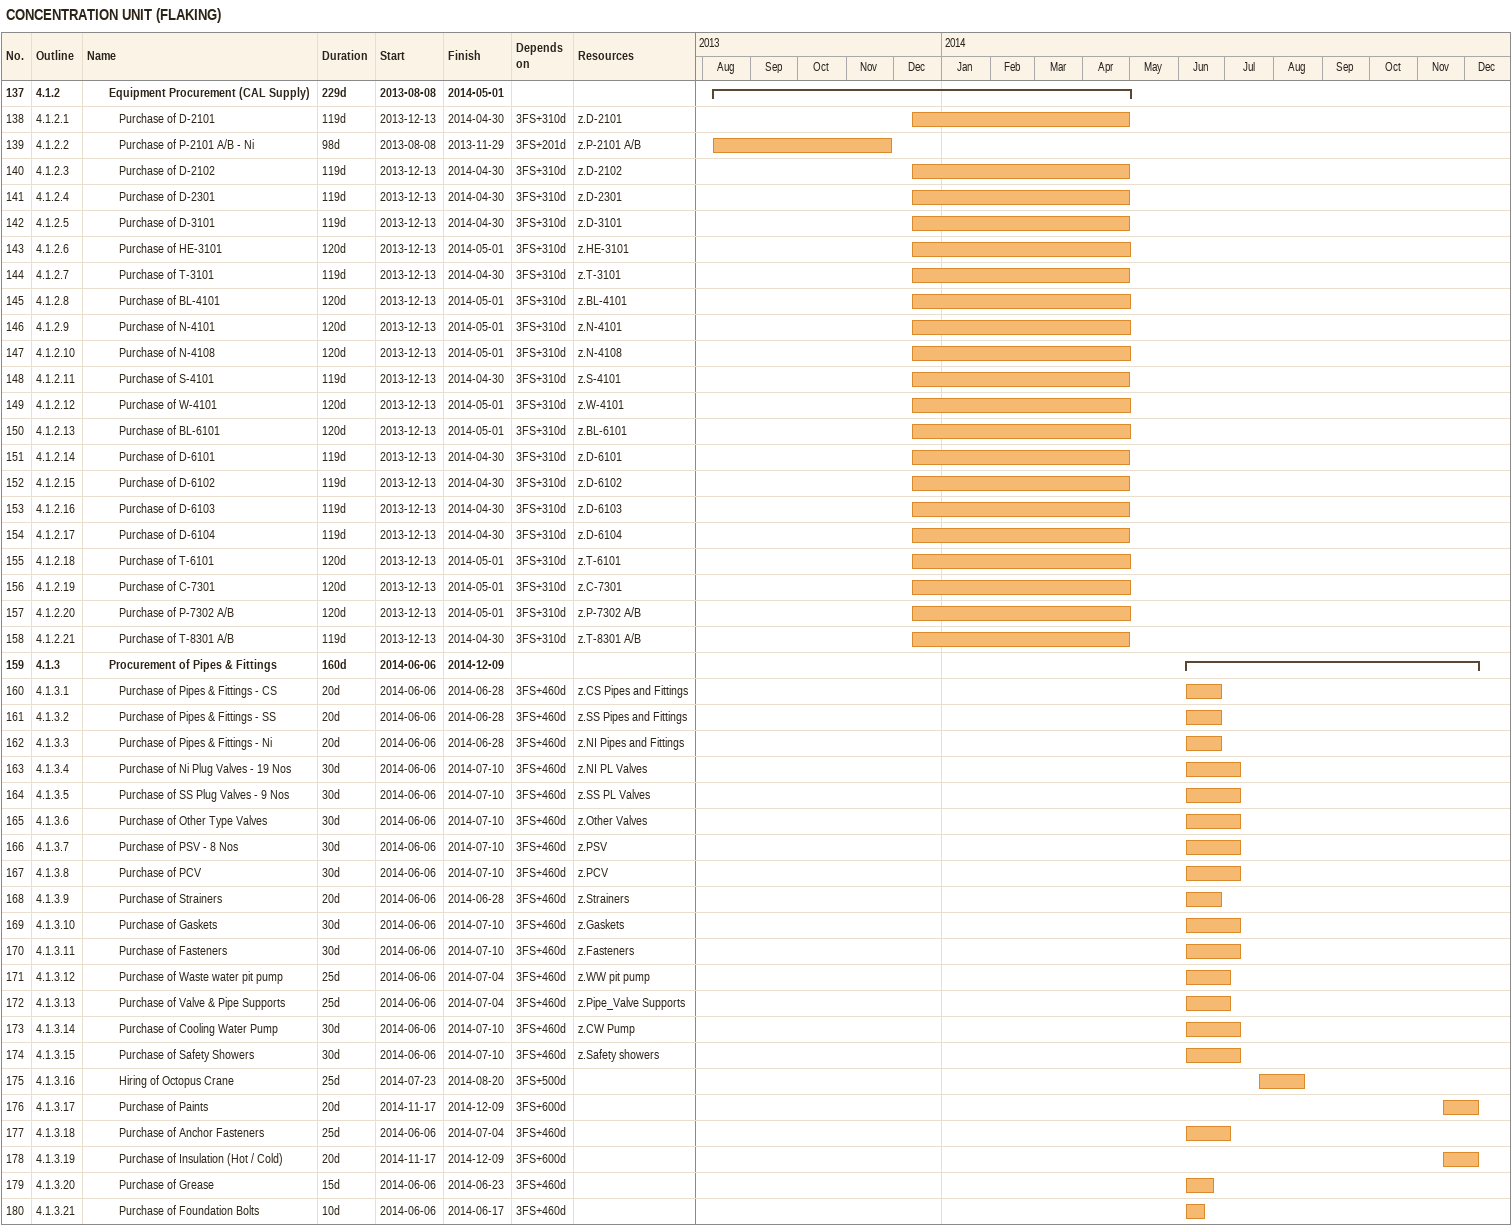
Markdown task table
CONCENTRATION UNIT (FLAKING)

| ID | WBS | Task | Duration | Start | Finish | Predecessors | Resources |
|---|---|---|---|---|---|---|---|
| 137 | 4.1.2 | **Equipment Procurement (CAL Supply)** | 229d | 2013-08-08 | 2014-05-01 |  |  |
| 138 | 4.1.2.1 | Purchase of D-2101 | 119d | 2013-12-13 | 2014-04-30 | 3FS+310d | z.D-2101 |
| 139 | 4.1.2.2 | Purchase of P-2101 A/B - Ni | 98d | 2013-08-08 | 2013-11-29 | 3FS+201d | z.P-2101 A/B |
| 140 | 4.1.2.3 | Purchase of D-2102 | 119d | 2013-12-13 | 2014-04-30 | 3FS+310d | z.D-2102 |
| 141 | 4.1.2.4 | Purchase of D-2301 | 119d | 2013-12-13 | 2014-04-30 | 3FS+310d | z.D-2301 |
| 142 | 4.1.2.5 | Purchase of D-3101 | 119d | 2013-12-13 | 2014-04-30 | 3FS+310d | z.D-3101 |
| 143 | 4.1.2.6 | Purchase of HE-3101 | 120d | 2013-12-13 | 2014-05-01 | 3FS+310d | z.HE-3101 |
| 144 | 4.1.2.7 | Purchase of T-3101 | 119d | 2013-12-13 | 2014-04-30 | 3FS+310d | z.T-3101 |
| 145 | 4.1.2.8 | Purchase of BL-4101 | 120d | 2013-12-13 | 2014-05-01 | 3FS+310d | z.BL-4101 |
| 146 | 4.1.2.9 | Purchase of N-4101 | 120d | 2013-12-13 | 2014-05-01 | 3FS+310d | z.N-4101 |
| 147 | 4.1.2.10 | Purchase of N-4108 | 120d | 2013-12-13 | 2014-05-01 | 3FS+310d | z.N-4108 |
| 148 | 4.1.2.11 | Purchase of S-4101 | 119d | 2013-12-13 | 2014-04-30 | 3FS+310d | z.S-4101 |
| 149 | 4.1.2.12 | Purchase of W-4101 | 120d | 2013-12-13 | 2014-05-01 | 3FS+310d | z.W-4101 |
| 150 | 4.1.2.13 | Purchase of BL-6101 | 120d | 2013-12-13 | 2014-05-01 | 3FS+310d | z.BL-6101 |
| 151 | 4.1.2.14 | Purchase of D-6101 | 119d | 2013-12-13 | 2014-04-30 | 3FS+310d | z.D-6101 |
| 152 | 4.1.2.15 | Purchase of D-6102 | 119d | 2013-12-13 | 2014-04-30 | 3FS+310d | z.D-6102 |
| 153 | 4.1.2.16 | Purchase of D-6103 | 119d | 2013-12-13 | 2014-04-30 | 3FS+310d | z.D-6103 |
| 154 | 4.1.2.17 | Purchase of D-6104 | 119d | 2013-12-13 | 2014-04-30 | 3FS+310d | z.D-6104 |
| 155 | 4.1.2.18 | Purchase of T-6101 | 120d | 2013-12-13 | 2014-05-01 | 3FS+310d | z.T-6101 |
| 156 | 4.1.2.19 | Purchase of C-7301 | 120d | 2013-12-13 | 2014-05-01 | 3FS+310d | z.C-7301 |
| 157 | 4.1.2.20 | Purchase of P-7302 A/B | 120d | 2013-12-13 | 2014-05-01 | 3FS+310d | z.P-7302 A/B |
| 158 | 4.1.2.21 | Purchase of T-8301 A/B | 119d | 2013-12-13 | 2014-04-30 | 3FS+310d | z.T-8301 A/B |
| 159 | 4.1.3 | **Procurement of Pipes & Fittings** | 160d | 2014-06-06 | 2014-12-09 |  |  |
| 160 | 4.1.3.1 | Purchase of Pipes & Fittings - CS | 20d | 2014-06-06 | 2014-06-28 | 3FS+460d | z.CS Pipes and Fittings |
| 161 | 4.1.3.2 | Purchase of Pipes & Fittings - SS | 20d | 2014-06-06 | 2014-06-28 | 3FS+460d | z.SS Pipes and Fittings |
| 162 | 4.1.3.3 | Purchase of Pipes & Fittings - Ni | 20d | 2014-06-06 | 2014-06-28 | 3FS+460d | z.NI Pipes and Fittings |
| 163 | 4.1.3.4 | Purchase of Ni Plug Valves - 19 Nos | 30d | 2014-06-06 | 2014-07-10 | 3FS+460d | z.NI PL Valves |
| 164 | 4.1.3.5 | Purchase of SS Plug Valves - 9 Nos | 30d | 2014-06-06 | 2014-07-10 | 3FS+460d | z.SS PL Valves |
| 165 | 4.1.3.6 | Purchase of Other Type Valves | 30d | 2014-06-06 | 2014-07-10 | 3FS+460d | z.Other Valves |
| 166 | 4.1.3.7 | Purchase of PSV - 8 Nos | 30d | 2014-06-06 | 2014-07-10 | 3FS+460d | z.PSV |
| 167 | 4.1.3.8 | Purchase of PCV | 30d | 2014-06-06 | 2014-07-10 | 3FS+460d | z.PCV |
| 168 | 4.1.3.9 | Purchase of Strainers | 20d | 2014-06-06 | 2014-06-28 | 3FS+460d | z.Strainers |
| 169 | 4.1.3.10 | Purchase of Gaskets | 30d | 2014-06-06 | 2014-07-10 | 3FS+460d | z.Gaskets |
| 170 | 4.1.3.11 | Purchase of Fasteners | 30d | 2014-06-06 | 2014-07-10 | 3FS+460d | z.Fasteners |
| 171 | 4.1.3.12 | Purchase of Waste water pit pump | 25d | 2014-06-06 | 2014-07-04 | 3FS+460d | z.WW pit pump |
| 172 | 4.1.3.13 | Purchase of Valve & Pipe Supports | 25d | 2014-06-06 | 2014-07-04 | 3FS+460d | z.Pipe_Valve Supports |
| 173 | 4.1.3.14 | Purchase of Cooling Water Pump | 30d | 2014-06-06 | 2014-07-10 | 3FS+460d | z.CW Pump |
| 174 | 4.1.3.15 | Purchase of Safety Showers | 30d | 2014-06-06 | 2014-07-10 | 3FS+460d | z.Safety showers |
| 175 | 4.1.3.16 | Hiring of Octopus Crane | 25d | 2014-07-23 | 2014-08-20 | 3FS+500d |  |
| 176 | 4.1.3.17 | Purchase of Paints | 20d | 2014-11-17 | 2014-12-09 | 3FS+600d |  |
| 177 | 4.1.3.18 | Purchase of Anchor Fasteners | 25d | 2014-06-06 | 2014-07-04 | 3FS+460d |  |
| 178 | 4.1.3.19 | Purchase of Insulation (Hot / Cold) | 20d | 2014-11-17 | 2014-12-09 | 3FS+600d |  |
| 179 | 4.1.3.20 | Purchase of Grease | 15d | 2014-06-06 | 2014-06-23 | 3FS+460d |  |
| 180 | 4.1.3.21 | Purchase of Foundation Bolts | 10d | 2014-06-06 | 2014-06-17 | 3FS+460d |  |
